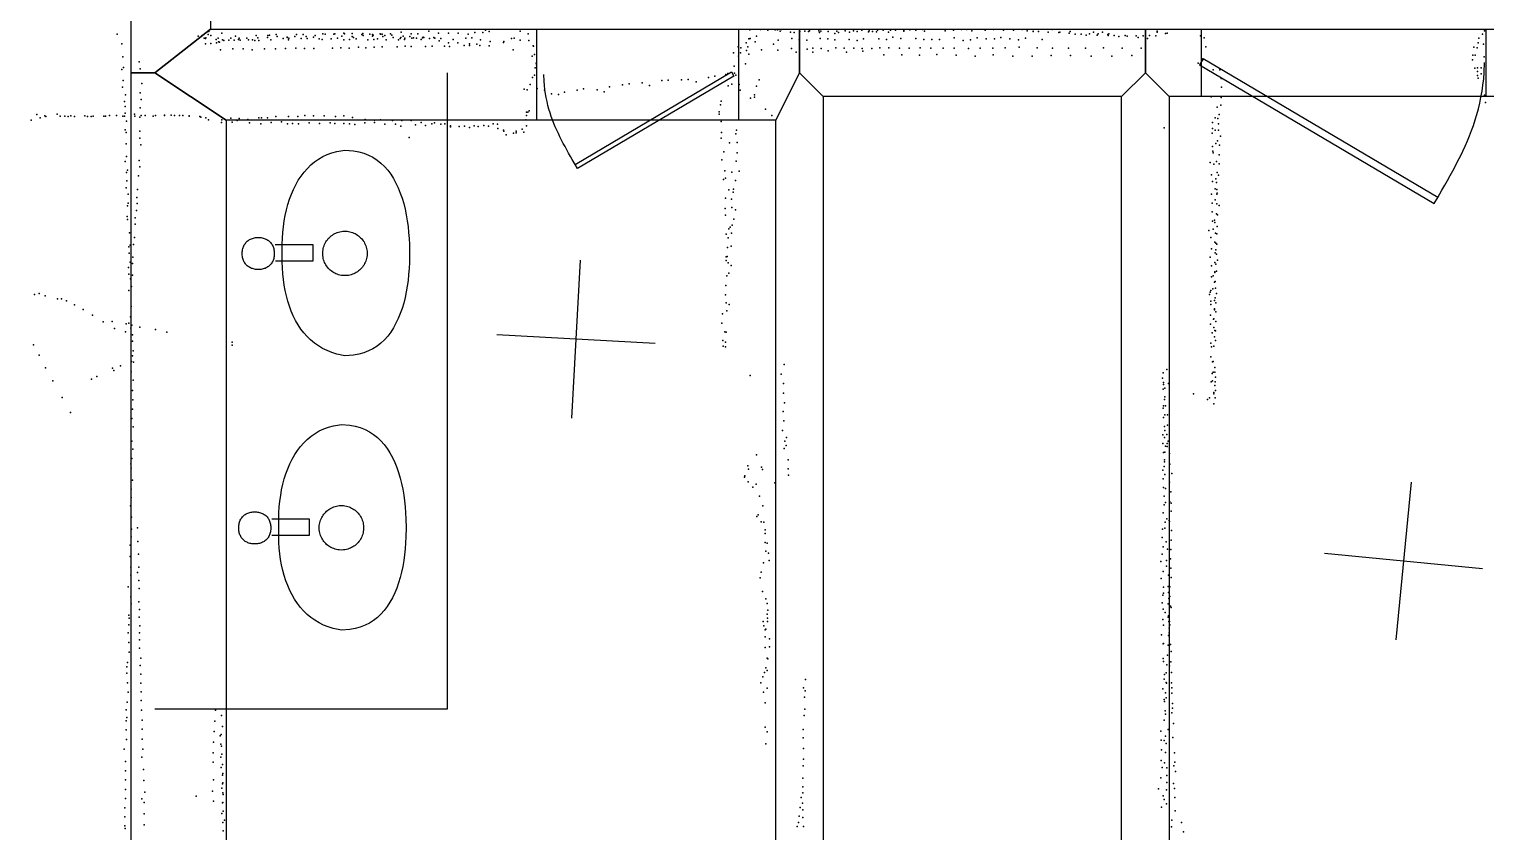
# Model space of a CAD drawing. Header units: millimetres. Extents: x -8477 to 9134, y -9557 to 11037.
# Drawn here: x -3689 to -15, y -2610 to -584 of the extents above; entities that cross this region are included whole.
import ezdxf

# ---------------------------------------------------------------- set-up
doc = ezdxf.new("R2010")
doc.units = ezdxf.units.MM
for name, color, linetype in [('DOORS', 7, 'Continuous'), ('OBJECTS', 8, 'Continuous'), ('P', 9, 'Continuous'), ('PANOS', 10, 'Continuous'), ('ROOMS', 1, 'Continuous'), ('WALLS', 3, 'Continuous')]:
    doc.layers.add(name, color=color, linetype=linetype)

# ---------------------------------------------------------------- blocks, each defined once
blk = doc.blocks.new('Basin_48')
for points in [[(-40.8, 149.1), (-40.7, 153.4), (-40.3, 156.1), (-39.9, 158.8), (-39.3, 161.4), (-38.5, 163.9), (-37.7, 166.3), (-36.7, 168.6), (-35.5, 170.8), (-34.3, 172.9), (-32.9, 174.8), (-31.3, 176.7), (-29.7, 178.5), (-27.9, 180.1), (-26.1, 181.6), (-24.1, 183), (-22, 184.3), (-19.8, 185.4), (-17.5, 186.5), (-15.1, 187.3), (-12.7, 188.1), (-10.1, 188.6), (-7.4, 189.1), (-4.6, 189.4), (-0.4, 189.5)], [(-0.4, 189.5), (3.9, 189.4), (6.7, 189.1), (9.4, 188.7), (12, 188.1), (14.5, 187.3), (16.9, 186.5), (19.2, 185.5), (21.4, 184.3), (23.5, 183.1), (25.4, 181.7), (27.3, 180.2), (29.1, 178.6), (30.7, 176.8), (32.3, 174.9), (33.7, 173), (34.9, 170.9), (36.1, 168.7), (37.1, 166.4), (38, 164), (38.7, 161.5), (39.3, 158.9), (39.8, 156.3), (40.1, 153.5), (40.3, 149.2)], [(-0.4, 108.6), (-4.6, 108.7), (-7.4, 109), (-10.1, 109.5), (-12.7, 110.1), (-15.1, 110.8), (-17.5, 111.7), (-19.8, 112.7), (-22, 113.8), (-24.1, 115.1), (-26.1, 116.5), (-27.9, 118), (-29.7, 119.6), (-31.3, 121.4), (-32.9, 123.3), (-34.3, 125.3), (-35.5, 127.3), (-36.7, 129.5), (-37.7, 131.8), (-38.5, 134.2), (-39.3, 136.7), (-39.9, 139.3), (-40.3, 142), (-40.7, 144.8), (-40.8, 149.1)], [(40.3, 149.2), (40.1, 144.9), (39.8, 142.2), (39.3, 139.5), (38.7, 136.9), (38, 134.4), (37.1, 132), (36.1, 129.7), (34.9, 127.5), (33.7, 125.4), (32.3, 123.4), (30.7, 121.5), (29.1, 119.7), (27.3, 118.1), (25.4, 116.5), (23.5, 115.1), (21.4, 113.9), (19.2, 112.7), (16.9, 111.7), (14.5, 110.8), (12, 110.1), (9.4, 109.5), (6.7, 109), (3.9, 108.7), (-0.4, 108.6)], [(-258.3, -69.3), (-254.1, -49.1), (-250.2, -36.4), (-245.5, -24.5), (-239.9, -13.1), (-233.5, -2.5), (-226.4, 7.6), (-218.5, 17), (-210, 25.8), (-200.8, 34), (-190.9, 41.5), (-180.5, 48.5), (-169.5, 54.9), (-158, 60.7), (-146, 66), (-133.6, 70.6), (-120.7, 74.8), (-107.5, 78.3), (-93.8, 81.4), (-79.9, 83.9), (-65.7, 85.8), (-51.2, 87.3), (-36.5, 88.3), (-21.6, 88.7), (0.9, 88.5)], [(-18.8, 106), (-18.8, 10.9)], [(0.9, 88.5), (23.3, 88.7), (38.1, 88.2), (52.9, 87.2), (67.4, 85.7), (81.8, 83.7), (95.9, 81.2), (109.8, 78.1), (123.3, 74.5), (136.5, 70.3), (149.2, 65.6), (161.5, 60.3), (173.3, 54.5), (184.6, 48.1), (195.2, 41.1), (205.3, 33.5), (214.6, 25.3), (223.2, 16.5), (231.1, 7.1), (238.2, -2.9), (244.4, -13.5), (249.7, -24.8), (254.1, -36.7), (257.5, -49.2), (260.6, -69.3)], [(22, 10.9), (22, 106.1)], [(-18.8, 10.9), (22, 10.9)], [(-56.2, -69.5), (-55.9, -63.9), (-55.5, -60.4), (-54.8, -56.8), (-53.8, -53.4), (-52.7, -50.1), (-51.4, -46.8), (-49.9, -43.7), (-48.2, -40.7), (-46.3, -37.7), (-44.3, -35), (-42.1, -32.3), (-39.7, -29.8), (-37.2, -27.5), (-34.5, -25.3), (-31.7, -23.2), (-28.8, -21.4), (-25.8, -19.7), (-22.6, -18.2), (-19.4, -16.9), (-16, -15.7), (-12.6, -14.9), (-9.1, -14.2), (-5.5, -13.7), (0, -13.5)], [(0, -13.5), (5.5, -13.7), (9.1, -14.2), (12.6, -14.9), (16.1, -15.7), (19.4, -16.9), (22.7, -18.2), (25.8, -19.7), (28.8, -21.4), (31.8, -23.2), (34.6, -25.3), (37.2, -27.5), (39.7, -29.8), (42.1, -32.3), (44.3, -35), (46.4, -37.7), (48.2, -40.7), (49.9, -43.7), (51.4, -46.8), (52.8, -50.1), (53.9, -53.4), (54.8, -56.8), (55.5, -60.4), (56, -63.9), (56.3, -69.5)], [(-0.4, -232.4), (-23.1, -232.1), (-38.2, -231.3), (-53.3, -230.2), (-68.2, -228.6), (-82.9, -226.6), (-97.4, -224.1), (-111.7, -221.1), (-125.5, -217.7), (-139, -213.6), (-152, -209.1), (-164.6, -204), (-176.5, -198.2), (-187.9, -191.9), (-198.6, -185), (-208.6, -177.4), (-217.9, -169.1), (-226.3, -160.2), (-233.9, -150.6), (-240.5, -140.2), (-246.2, -129.1), (-250.9, -117.2), (-254.4, -104.5), (-256.9, -91.1), (-258.3, -69.3)], [(0, -125.5), (-5.5, -125.2), (-9.1, -124.7), (-12.6, -124.1), (-16, -123.2), (-19.4, -122), (-22.6, -120.7), (-25.8, -119.2), (-28.8, -117.6), (-31.7, -115.7), (-34.5, -113.6), (-37.2, -111.4), (-39.7, -109.1), (-42.1, -106.6), (-44.3, -103.9), (-46.3, -101.2), (-48.2, -98.2), (-49.9, -95.2), (-51.4, -92.1), (-52.7, -88.8), (-53.8, -85.5), (-54.8, -82.1), (-55.5, -78.5), (-55.9, -75), (-56.2, -69.5)], [(260.6, -69.3), (259.2, -91.1), (256.7, -104.5), (253, -117.2), (248.3, -129.1), (242.5, -140.2), (235.7, -150.6), (228, -160.2), (219.4, -169.1), (210, -177.4), (199.8, -185), (188.9, -191.9), (177.3, -198.2), (165.1, -204), (152.4, -209.1), (139.2, -213.6), (125.6, -217.7), (111.5, -221.1), (97.2, -224.1), (82.6, -226.6), (67.7, -228.6), (52.7, -230.2), (37.6, -231.3), (22.4, -232.1), (-0.4, -232.4)], [(56.3, -69.5), (56, -75), (55.5, -78.5), (54.8, -82.1), (53.9, -85.5), (52.8, -88.8), (51.4, -92.1), (49.9, -95.2), (48.2, -98.2), (46.4, -101.2), (44.3, -103.9), (42.1, -106.6), (39.7, -109.1), (37.2, -111.4), (34.6, -113.6), (31.8, -115.7), (28.8, -117.6), (25.8, -119.2), (22.7, -120.7), (19.4, -122), (16.1, -123.2), (12.6, -124.1), (9.1, -124.7), (5.5, -125.2), (0, -125.5)]]:
    blk.add_lwpolyline(points)
blk = doc.blocks.new('1-Standard_3C')
for points in [[(-403.982, 5.64828), (253.382, 394.931), (263.573, 377.722), (-393.791, -11.5606), (-403.982, 5.64828)], [(263.573, 377.722), (275.367, 357.142), (283.15, 343.495), (290.844, 329.879), (298.429, 316.269), (305.882, 302.642), (313.184, 288.973), (320.313, 275.239), (327.249, 261.416), (333.971, 247.479), (340.456, 233.405), (346.686, 219.17), (352.638, 204.75), (358.291, 190.121), (363.626, 175.258), (368.62, 160.139), (373.253, 144.738), (377.503, 129.032), (381.351, 112.998), (384.774, 96.6102), (387.752, 79.8457), (390.265, 62.6802), (392.29, 45.0899), (393.807, 27.0508), (395.085, -0.90191)]]:
    blk.add_lwpolyline(points)

msp = doc.modelspace()

# ---------------------------------------------------------------- linework, layer by layer
at = {"layer": 'DOORS'}
for points in [[(-1900.2, -814.1), (-2408.5, -814.1), (-2408.5, -584.1), (-1900.2, -584.1), (-1900.2, -814.1)], [(-15.6, -754.2), (-732.2, -754.2), (-732.2, -584.2), (-15.6, -584.2), (-15.6, -754.2)]]:
    msp.add_lwpolyline(points, dxfattribs=at)
at = {"layer": 'OBJECTS'}
for points in [[(-2634, -2299.7), (-2634, -694.1)], [(-3372.4, -2299.7), (-2634, -2299.7)]]:
    msp.add_lwpolyline(points, dxfattribs=at)
at = {"layer": 'P'}
for p in [(-2538, -587), (-1872, -586), (-1845, -585), (-1826, -587), (-1808, -586), (-1802, -586), (-1792, -585), (-1589, -587), (-1550, -587), (-1549, -585), (-1535, -587), (-1517, -587), (-1504, -587), (-1483, -587), (-1468, -586), (-1453, -587), (-1436, -585), (-1358, -587), (-1338, -585), (-1324, -585), (-1278, -587), (-1257, -585), (-1232, -587), (-1207, -587), (-1185, -585), (-1157, -585), (-1109, -585), (-3467, -597), (-3456, -621), (-3263, -602), (-3253, -600), (-3248, -607), (-3245, -608), (-3245, -621), (-3244, -606), (-3238, -598), (-3236, -590), (-3231, -600), (-3231, -620), (-3218, -610), (-3217, -619), (-3213, -607), (-3212, -616), (-3209, -617), (-3203, -594), (-3202, -611), (-3198, -613), (-3186, -612), (-3181, -607), (-3172, -612), (-3169, -602), (-3161, -610), (-3160, -607), (-3157, -612), (-3140, -607), (-3136, -611), (-3126, -611), (-3120, -613), (-3117, -600), (-3113, -606), (-3110, -613), (-3088, -605), (-3087, -600), (-3083, -599), (-3080, -611), (-3066, -598), (-3064, -603), (-3049, -608), (-3039, -604), (-3039, -605), (-3035, -611), (-3034, -607), (-3019, -603), (-3015, -598), (-3003, -608), (-2998, -598), (-2991, -603), (-2988, -608), (-2972, -604), (-2968, -600), (-2958, -609), (-2950, -610), (-2949, -596), (-2943, -597), (-2928, -609), (-2921, -597), (-2918, -596), (-2912, -607), (-2901, -602), (-2896, -594), (-2896, -611), (-2894, -596), (-2881, -610), (-2881, -610), (-2875, -595), (-2875, -603), (-2871, -605), (-2865, -609), (-2850, -598), (-2848, -595), (-2847, -600), (-2835, -611), (-2830, -597), (-2823, -598), (-2823, -602), (-2822, -599), (-2820, -610), (-2811, -609), (-2804, -596), (-2803, -597), (-2799, -597), (-2797, -603), (-2792, -600), (-2789, -611), (-2778, -596), (-2775, -599), (-2771, -605), (-2758, -611), (-2754, -608), (-2752, -605), (-2751, -592), (-2746, -602), (-2743, -610), (-2742, -607), (-2729, -603), (-2726, -596), (-2724, -607), (-2720, -606), (-2712, -607), (-2709, -596), (-2701, -610), (-2697, -606), (-2696, -604), (-2694, -605), (-2681, -589), (-2680, -608), (-2669, -605), (-2666, -607), (-2657, -594), (-2655, -614), (-2651, -608), (-2632, -594), (-2632, -619), (-2620, -610), (-2608, -619), (-2607, -594), (-2588, -607), (-2582, -597), (-2579, -621), (-2573, -606), (-2565, -593), (-2560, -622), (-2551, -611), (-2545, -593), (-2529, -590), (-2527, -615), (-2493, -618), (-2492, -615), (-2473, -608), (-2466, -607), (-2451, -589), (-2451, -612), (-2431, -596), (-2429, -613), (-1881, -619), (-1874, -609), (-1871, -608), (-1858, -616), (-1855, -602), (-1812, -622), (-1800, -612), (-1795, -589), (-1769, -592), (-1766, -608), (-1760, -593), (-1747, -611), (-1746, -590), (-1733, -589), (-1728, -612), (-1724, -590), (-1721, -588), (-1698, -588), (-1696, -593), (-1694, -608), (-1693, -589), (-1675, -609), (-1674, -590), (-1657, -595), (-1657, -611), (-1652, -589), (-1648, -593), (-1631, -588), (-1621, -610), (-1620, -592), (-1610, -588), (-1601, -590), (-1601, -613), (-1585, -609), (-1572, -591), (-1571, -588), (-1562, -590), (-1552, -591), (-1546, -609), (-1527, -610), (-1522, -592), (-1511, -604), (-1491, -608), (-1483, -589), (-1453, -608), (-1433, -610), (-1431, -589), (-1413, -610), (-1393, -610), (-1379, -588), (-1356, -606), (-1334, -613), (-1315, -611), (-1312, -588), (-1298, -606), (-1276, -609), (-1255, -609), (-1239, -605), (-1216, -609), (-1194, -611), (-1176, -607), (-1172, -588), (-1157, -590), (-1144, -590), (-1134, -610), (-1119, -592), (-1092, -593), (-1090, -592), (-1066, -594), (-1064, -590), (-1051, -597), (-1036, -597), (-1023, -599), (-1015, -596), (-1005, -592), (-996, -599), (-993, -596), (-982, -592), (-969, -598), (-968, -600), (-966, -596), (-953, -600), (-941, -603), (-925, -600), (-920, -602), (-897, -601), (-892, -605), (-880, -601), (-869, -608), (-864, -600), (-848, -601), (-844, -589), (-844, -592), (-823, -595), (-819, -594), (-735, -601), (-726, -606), (-35, -619), (-33, -607), (-24, -597), (-21, -622), (-19, -588), (-3453, -654), (-3207, -636), (-3176, -634), (-3150, -634), (-3127, -636), (-3096, -634), (-3068, -634), (-3043, -633), (-3017, -632), (-2995, -633), (-2971, -633), (-2924, -632), (-2903, -631), (-2882, -632), (-2859, -630), (-2840, -631), (-2819, -630), (-2799, -629), (-2761, -629), (-2741, -627), (-2726, -628), (-2690, -628), (-2673, -627), (-2642, -627), (-2629, -628), (-2592, -625), (-2579, -625), (-2553, -625), (-2529, -626), (-2469, -636), (-2421, -652), (-2418, -626), (-2417, -627), (-2415, -648), (-1913, -644), (-1901, -629), (-1900, -652), (-1895, -644), (-1894, -631), (-1880, -638), (-1877, -629), (-1874, -647), (-1842, -636), (-1801, -637), (-1767, -633), (-1755, -642), (-1727, -635), (-1713, -632), (-1713, -642), (-1692, -633), (-1674, -639), (-1655, -631), (-1634, -632), (-1628, -642), (-1609, -632), (-1588, -633), (-1587, -640), (-1564, -633), (-1544, -631), (-1534, -649), (-1521, -631), (-1494, -632), (-1488, -649), (-1470, -632), (-1444, -650), (-1442, -631), (-1415, -632), (-1400, -648), (-1384, -632), (-1356, -632), (-1351, -650), (-1320, -633), (-1303, -652), (-1291, -632), (-1259, -632), (-1258, -649), (-1228, -631), (-1208, -652), (-1192, -630), (-1160, -652), (-1147, -631), (-1112, -651), (-1108, -632), (-1068, -632), (-1063, -651), (-1025, -632), (-1011, -652), (-980, -631), (-959, -652), (-933, -632), (-908, -651), (-885, -632), (-731, -659), (-722, -629), (-48, -650), (-46, -630), (-42, -650), (-37, -631), (-20, -654), (-3456, -686), (-3451, -681), (-3412, -667), (-3409, -684), (-2413, -682), (-2411, -670), (-2410, -674), (-1927, -696), (-1911, -678), (-1910, -695), (-1883, -672), (-741, -670), (-703, -687), (-686, -687), (-49, -662), (-43, -683), (-36, -682), (-36, -691), (-27, -682), (-27, -697), (-3454, -731), (-3452, -714), (-3405, -721), (-2426, -724), (-2420, -706), (-2415, -700), (-2408, -734), (-2226, -730), (-2193, -725), (-2176, -722), (-2143, -720), (-2125, -726), (-2094, -714), (-2078, -713), (-2044, -712), (-2027, -711), (-2007, -717), (-1976, -706), (-1960, -703), (-1932, -699), (-1926, -727), (-1917, -723), (-1907, -700), (-1899, -724), (-1855, -728), (-1848, -712), (-683, -709), (-682, -731), (-36, -701), (-35, -708), (-3449, -767), (-3446, -750), (-3409, -745), (-3407, -762), (-2441, -736), (-2433, -737), (-2390, -738), (-2372, -747), (-2354, -749), (-2339, -743), (-2307, -738), (-2291, -735), (-2257, -737), (-2239, -742), (-1944, -766), (-1896, -738), (-1870, -758), (-1860, -750), (-1860, -756), (-708, -755), (-683, -757), (-19, -751), (-16, -769), (-3670, -800), (-3662, -808), (-3650, -803), (-3647, -805), (-3619, -799), (-3611, -804), (-3599, -804), (-3591, -805), (-3584, -803), (-3575, -805), (-3549, -803), (-3542, -805), (-3533, -805), (-3528, -804), (-3501, -804), (-3497, -804), (-3487, -802), (-3469, -802), (-3453, -804), (-3449, -804), (-3447, -779), (-3447, -796), (-3424, -799), (-3423, -804), (-3410, -806), (-3409, -783), (-3407, -802), (-3397, -802), (-3377, -804), (-3371, -802), (-3348, -801), (-3348, -802), (-3331, -801), (-3323, -802), (-3310, -802), (-3302, -802), (-3286, -803), (-3286, -804), (-3259, -805), (-3256, -806), (-3244, -808), (-3110, -808), (-3103, -808), (-3088, -808), (-3067, -805), (-3035, -805), (-3012, -805), (-2994, -802), (-2972, -803), (-2945, -803), (-2917, -805), (-2896, -803), (-2874, -807), (-2435, -794), (-2435, -802), (-2432, -794), (-2428, -790), (-1949, -793), (-1949, -799), (-1946, -775), (-1832, -786), (-1816, -802), (-698, -808), (-693, -781), (-688, -800), (-684, -776), (-3684, -814), (-3447, -838), (-3445, -845), (-3444, -816), (-3410, -842), (-3237, -813), (-3204, -820), (-3203, -813), (-3181, -809), (-3177, -819), (-3165, -815), (-3160, -810), (-3138, -812), (-3134, -821), (-3105, -823), (-3079, -820), (-3053, -818), (-3038, -823), (-3025, -822), (-3010, -823), (-2983, -821), (-2957, -822), (-2930, -821), (-2918, -822), (-2896, -822), (-2881, -823), (-2868, -825), (-2843, -821), (-2842, -812), (-2818, -814), (-2818, -820), (-2803, -813), (-2792, -824), (-2773, -815), (-2765, -824), (-2752, -829), (-2749, -815), (-2726, -815), (-2715, -826), (-2701, -820), (-2690, -827), (-2674, -823), (-2667, -821), (-2651, -824), (-2641, -823), (-2627, -828), (-2627, -831), (-2605, -830), (-2591, -829), (-2579, -832), (-2567, -828), (-2557, -830), (-2543, -827), (-2531, -829), (-2519, -823), (-2508, -824), (-2507, -835), (-2493, -839), (-2492, -842), (-2461, -842), (-2446, -837), (-2442, -844), (-2437, -813), (-2435, -828), (-1944, -817), (-1943, -845), (-1905, -839), (-827, -833), (-705, -820), (-705, -835), (-698, -839), (-691, -810), (-690, -823), (-690, -839), (-3445, -874), (-3410, -859), (-3408, -876), (-2731, -858), (-2486, -851), (-2468, -847), (-2461, -846), (-1944, -859), (-1923, -871), (-1907, -848), (-1904, -870), (-706, -847), (-705, -880), (-696, -873), (-692, -866), (-687, -877), (-685, -854), (-3447, -918), (-3444, -906), (-3412, -916), (-1942, -914), (-1937, -894), (-1906, -917), (-1904, -896), (-704, -892), (-703, -896), (-695, -918), (-688, -901), (-3444, -946), (-3441, -940), (-3414, -954), (-3410, -932), (-1935, -942), (-1917, -945), (-1899, -943), (-711, -921), (-707, -952), (-701, -925), (-693, -946), (-690, -953), (-688, -924), (-3445, -985), (-3443, -967), (-3416, -989), (-1938, -964), (-1933, -960), (-1925, -990), (-1913, -988), (-1908, -966), (-705, -969), (-698, -987), (-696, -962), (-695, -971), (-694, -989), (-3440, -1001), (-3440, -1023), (-3418, -1009), (-3417, -1024), (-1933, -1011), (-1918, -1013), (-1914, -996), (-707, -1001), (-706, -1023), (-698, -1015), (-694, -1001), (-694, -1025), (-693, -998), (-3442, -1057), (-3441, -1030), (-3441, -1065), (-3422, -1060), (-3419, -1042), (-1934, -1037), (-1933, -1054), (-1917, -1034), (-1912, -1064), (-1908, -1040), (-706, -1045), (-695, -1050), (-692, -1053), (-688, -1029), (-3436, -1098), (-3422, -1076), (-1931, -1102), (-1925, -1088), (-1921, -1084), (-1918, -1099), (-1916, -1079), (-714, -1092), (-705, -1069), (-703, -1089), (-700, -1066), (-699, -1072), (-697, -1099), (-694, -1101), (-693, -1082), (-3438, -1134), (-3435, -1129), (-3426, -1128), (-3424, -1110), (-1928, -1135), (-1926, -1111), (-1919, -1132), (-709, -1110), (-699, -1122), (-696, -1124), (-694, -1127), (-3437, -1150), (-3435, -1172), (-3428, -1160), (-1931, -1159), (-1931, -1168), (-1929, -1158), (-1926, -1174), (-711, -1160), (-707, -1139), (-699, -1173), (-698, -1149), (-696, -1141), (-695, -1152), (-692, -1167), (-3439, -1186), (-3438, -1203), (-3429, -1176), (-3429, -1205), (-1930, -1207), (-1925, -1200), (-1919, -1181), (-707, -1182), (-707, -1209), (-703, -1207), (-699, -1197), (-699, -1198), (-696, -1177), (-695, -1195), (-3438, -1244), (-3434, -1214), (-3431, -1234), (-1932, -1231), (-711, -1248), (-709, -1244), (-704, -1240), (-700, -1223), (-698, -1221), (-697, -1238), (-3676, -1254), (-3664, -1251), (-3649, -1257), (-3618, -1265), (-3608, -1265), (-3595, -1270), (-3575, -1280), (-3432, -1284), (-1933, -1255), (-1931, -1275), (-1924, -1279), (-712, -1254), (-709, -1271), (-709, -1279), (-700, -1269), (-698, -1262), (-696, -1275), (-695, -1251), (-3553, -1292), (-3530, -1306), (-3480, -1322), (-3434, -1310), (-1941, -1303), (-1930, -1295), (-710, -1306), (-702, -1316), (-701, -1315), (-700, -1290), (-700, -1293), (-696, -1298), (-696, -1322), (-3503, -1323), (-3474, -1340), (-3446, -1348), (-3445, -1328), (-3438, -1326), (-3433, -1339), (-3430, -1331), (-3429, -1356), (-3410, -1336), (-3371, -1342), (-3342, -1349), (-1942, -1326), (-1935, -1348), (-1931, -1349), (-710, -1329), (-706, -1351), (-701, -1337), (-699, -1345), (-697, -1346), (-3678, -1381), (-3429, -1372), (-3427, -1396), (-3177, -1374), (-3177, -1382), (-1940, -1370), (-1939, -1384), (-1933, -1374), (-1933, -1386), (-709, -1377), (-707, -1386), (-701, -1384), (-700, -1361), (-697, -1370), (-3664, -1407), (-3431, -1423), (-3429, -1409), (-3426, -1425), (-1785, -1431), (-709, -1411), (-705, -1424), (-703, -1423), (-3648, -1439), (-3532, -1468), (-3519, -1461), (-3479, -1440), (-3476, -1446), (-3459, -1434), (-3432, -1449), (-1871, -1458), (-1793, -1455), (-831, -1465), (-829, -1452), (-829, -1452), (-820, -1443), (-706, -1453), (-703, -1450), (-699, -1438), (-699, -1450), (-697, -1463), (-3630, -1472), (-3429, -1496), (-3427, -1470), (-1787, -1479), (-1787, -1503), (-829, -1493), (-828, -1476), (-828, -1481), (-825, -1490), (-816, -1479), (-753, -1505), (-708, -1474), (-705, -1472), (-701, -1501), (-701, -1505), (-699, -1484), (-698, -1474), (-697, -1496), (-3606, -1514), (-3429, -1543), (-3428, -1520), (-1784, -1527), (-829, -1541), (-828, -1535), (-826, -1519), (-825, -1512), (-823, -1535), (-717, -1519), (-712, -1515), (-701, -1530), (-698, -1515), (-3585, -1552), (-3430, -1567), (-1788, -1549), (-1786, -1573), (-828, -1564), (-825, -1558), (-818, -1558), (-3427, -1588), (-1789, -1597), (-1779, -1615), (-830, -1608), (-826, -1587), (-826, -1615), (-825, -1597), (-820, -1607), (-818, -1584), (-3430, -1624), (-3428, -1644), (-1785, -1643), (-1783, -1624), (-1780, -1635), (-830, -1630), (-828, -1653), (-825, -1652), (-823, -1637), (-819, -1630), (-819, -1638), (-817, -1624), (-3433, -1681), (-3430, -1668), (-1877, -1686), (-1855, -1659), (-1842, -1690), (-1775, -1671), (-827, -1688), (-826, -1671), (-826, -1676), (-813, -1655), (-812, -1682), (-3432, -1692), (-3429, -1723), (-1885, -1715), (-1884, -1712), (-1875, -1695), (-1840, -1696), (-1775, -1694), (-1774, -1710), (-830, -1697), (-829, -1719), (-825, -1708), (-807, -1706), (-3432, -1745), (-1876, -1727), (-1864, -1740), (-1856, -1733), (-1847, -1763), (-1809, -1729), (-828, -1741), (-827, -1763), (-823, -1744), (-813, -1728), (-810, -1752), (-3434, -1787), (-3432, -1766), (-1839, -1787), (-827, -1785), (-823, -1779), (-812, -1777), (-809, -1781), (-3431, -1816), (-1854, -1814), (-1851, -1810), (-1843, -1828), (-1836, -1829), (-829, -1805), (-824, -1829), (-820, -1820), (-814, -1824), (-813, -1827), (-809, -1801), (-3432, -1866), (-3431, -1846), (-3416, -1843), (-1833, -1848), (-1833, -1857), (-832, -1867), (-831, -1846), (-825, -1844), (-808, -1850), (-3435, -1887), (-3415, -1877), (-3414, -1909), (-1833, -1880), (-1831, -1902), (-1828, -1882), (-1825, -1907), (-832, -1909), (-829, -1891), (-822, -1878), (-818, -1897), (-810, -1898), (-809, -1874), (-3435, -1915), (-3433, -1942), (-3413, -1942), (-1837, -1931), (-1823, -1925), (-835, -1928), (-821, -1925), (-821, -1940), (-811, -1921), (-810, -1945), (-3433, -1962), (-3416, -1956), (-3413, -1976), (-1846, -1969), (-1843, -1955), (-834, -1971), (-829, -1953), (-816, -1962), (-809, -1968), (-3440, -1992), (-3433, -2017), (-3412, -1996), (-1840, -2004), (-830, -2013), (-828, -1993), (-828, -2008), (-817, -1991), (-816, -2006), (-812, -1992), (-812, -2016), (-3432, -2035), (-3413, -2030), (-3411, -2049), (-1831, -2022), (-1828, -2034), (-1826, -2051), (-832, -2032), (-829, -2048), (-824, -2057), (-817, -2035), (-815, -2021), (-811, -2041), (-809, -2044), (-3438, -2063), (-3438, -2088), (-3437, -2071), (-3412, -2068), (-3410, -2090), (-1838, -2079), (-1836, -2090), (-1828, -2061), (-1827, -2071), (-1827, -2079), (-830, -2074), (-828, -2089), (-817, -2068), (-816, -2065), (-815, -2079), (-813, -2079), (-812, -2088), (-3440, -2108), (-3411, -2108), (-3411, -2126), (-1833, -2100), (-1833, -2118), (-1831, -2099), (-1822, -2123), (-833, -2113), (-816, -2115), (-814, -2096), (-814, -2108), (-3438, -2132), (-3437, -2157), (-3411, -2147), (-1833, -2145), (-1822, -2143), (-829, -2136), (-828, -2135), (-818, -2164), (-817, -2139), (-811, -2137), (-809, -2155), (-3443, -2194), (-3441, -2183), (-3409, -2190), (-3408, -2172), (-1831, -2196), (-1828, -2172), (-1828, -2203), (-1826, -2174), (-829, -2173), (-828, -2180), (-820, -2189), (-813, -2191), (-810, -2181), (-3443, -2210), (-3441, -2234), (-3408, -2212), (-3408, -2235), (-1844, -2234), (-1839, -2219), (-1835, -2208), (-1731, -2226), (-827, -2225), (-826, -2213), (-822, -2209), (-822, -2233), (-821, -2235), (-808, -2208), (-808, -2234), (-3440, -2258), (-3407, -2257), (-1837, -2258), (-1828, -2248), (-1736, -2247), (-1734, -2270), (-1732, -2254), (-830, -2249), (-827, -2276), (-823, -2259), (-822, -2272), (-807, -2247), (-807, -2260), (-3445, -2302), (-3442, -2283), (-3407, -2279), (-3406, -2303), (-3219, -2303), (-1833, -2285), (-1733, -2301), (-826, -2281), (-824, -2305), (-823, -2313), (-807, -2310), (-806, -2286), (-806, -2298), (-3445, -2330), (-3443, -2322), (-3404, -2328), (-3404, -2351), (-3221, -2331), (-3204, -2317), (-3202, -2344), (-1833, -2346), (-1735, -2317), (-827, -2328), (-827, -2328), (-803, -2337), (-3445, -2353), (-3444, -2377), (-3404, -2376), (-3224, -2384), (-3223, -2357), (-3208, -2368), (-3205, -2365), (-1831, -2388), (-1828, -2358), (-1737, -2352), (-1737, -2373), (-835, -2356), (-834, -2379), (-827, -2380), (-823, -2369), (-822, -2387), (-817, -2352), (-805, -2372), (-3450, -2402), (-3405, -2422), (-3403, -2402), (-3225, -2411), (-3206, -2389), (-3206, -2422), (-3204, -2394), (-3203, -2414), (-1736, -2400), (-833, -2403), (-823, -2410), (-801, -2411), (-3446, -2433), (-3446, -2456), (-3401, -2453), (-3225, -2434), (-3205, -2448), (-3202, -2440), (-1737, -2444), (-1736, -2427), (-834, -2430), (-832, -2448), (-826, -2436), (-820, -2449), (-802, -2444), (-800, -2434), (-798, -2458), (-3446, -2479), (-3400, -2481), (-3224, -2479), (-3202, -2467), (-3202, -2489), (-3201, -2463), (-3201, -2487), (-1738, -2475), (-1738, -2497), (-835, -2474), (-820, -2468), (-820, -2486), (-803, -2488), (-3446, -2503), (-3446, -2526), (-3405, -2527), (-3398, -2510), (-3268, -2520), (-3227, -2508), (-3224, -2533), (-3203, -2500), (-3201, -2512), (-3200, -2516), (-1742, -2524), (-1738, -2512), (-841, -2502), (-829, -2519), (-827, -2529), (-821, -2504), (-801, -2501), (-800, -2524), (-3448, -2550), (-3399, -2536), (-3399, -2565), (-3203, -2564), (-3202, -2537), (-3201, -2536), (-3200, -2558), (-1747, -2571), (-1745, -2549), (-1739, -2538), (-1738, -2555), (-833, -2548), (-821, -2540), (-799, -2557), (-3448, -2572), (-3448, -2595), (-3447, -2602), (-3399, -2593), (-3201, -2587), (-3200, -2608), (-3197, -2581), (-1752, -2597), (-1749, -2587), (-1738, -2574), (-1736, -2597), (-808, -2598), (-807, -2581), (-783, -2587), (-778, -2610)]:
    msp.add_point(p, dxfattribs=at)
at = {"layer": 'PANOS'}
for points in [[(-2299.6, -1167), (-2321.3, -1566.4)], [(-2110.7, -1377.5), (-2510.1, -1355.8)], [(-203.7, -1727.3), (-242.2, -2125.5)], [(-422, -1907.2), (-23.9, -1945.7)]]:
    msp.add_lwpolyline(points, dxfattribs=at)
at = {"layer": 'ROOMS'}
for points in [[(-1746.4, -584.1), (-873.9, -584.2), (244.6, -584.2), (244.6, 515.3), (-1112.3, 515.3), (-1112.3, 595.3), (-1983.1, 595.3), (-2104.7, 595.3), (-2104.7, 645.3), (-1983.1, 645.3), (-1983.1, 1512.9), (-3232.5, 1512.9), (-3232.5, 369.2), (-3232.5, 369.2), (-3232.4, -584.1), (-1746.4, -584.1)], [(-3432.4, -3789.3), (-3432.4, -694.1), (-3432.4, -694.1), (-3432.4, 309.2), (-6829.7, 309.3), (-6829.7, -3789.3), (-3432.4, -3789.3)], [(-1686.4, -4472.7), (-933.9, -4472.7), (-933.9, -754.2), (-1686.4, -754.1), (-1686.4, -4472.7)], [(-813.9, -4472.7), (2868.7, -4472.7), (2868.7, -754.1), (943.8, -754.2), (943.8, -754.2), (304.6, -754.2), (-813.9, -754.2), (-813.9, -4472.7)], [(-3192.4, -814.1), (-3192.4, -3849.3), (-3192.4, -3849.3), (-3192.4, -4472.7), (-1806.4, -4472.7), (-1806.4, -814.1), (-3192.4, -814.1)]]:
    msp.add_lwpolyline(points, close=True, dxfattribs=at)
at = {"layer": 'WALLS'}
for points in [[(-3232.5, 369.2), (-3232.4, -584.1), (-3372.4, -694.1), (-3432.4, -694.1), (-3432.4, 309.2), (-3372.5, 369.2), (-3232.5, 369.2)], [(-1806.4, -814.1), (-3192.4, -814.1), (-3372.4, -694.1), (-3232.4, -584.1), (-1746.4, -584.1), (-1746.4, -694.1), (-1806.4, -814.1)], [(-933.9, -754.2), (-1686.4, -754.1), (-1746.4, -694.1), (-1746.4, -584.1), (-873.9, -584.2), (-873.9, -694.2), (-933.9, -754.2)], [(304.6, -754.2), (-813.9, -754.2), (-873.9, -694.2), (-873.9, -584.2), (244.6, -584.2), (304.6, -694.2), (304.6, -754.2)], [(-3192.4, -814.1), (-3192.4, -3849.3), (-3372.4, -3849.3), (-3432.4, -3789.3), (-3432.4, -694.1), (-3372.4, -694.1), (-3192.4, -814.1)], [(-1686.4, -754.1), (-1686.4, -4472.7), (-1746.4, -4574.2), (-1806.4, -4472.7), (-1806.4, -814.1), (-1746.4, -694.1), (-1686.4, -754.1)], [(-813.9, -754.2), (-813.9, -4472.7), (-873.9, -4574.2), (-933.9, -4472.7), (-933.9, -754.2), (-873.9, -694.2), (-813.9, -754.2)]]:
    msp.add_lwpolyline(points, dxfattribs=at)

# ---------------------------------------------------------------- block references
at = {"layer": 'DOORS', "rotation": 180}
for p, xscale, yscale in [((-373.9, -669.2), -0.9, 0.9), ((-2154.3, -699.1), 0.6, 0.6)]:
    msp.add_blockref('1-Standard_3C', p, dxfattribs=dict(at, xscale=xscale, yscale=yscale))
at = {"layer": 'OBJECTS', "rotation": 90}
for p in [(-2962.4, -1150.2), (-2971.3, -1842.8)]:
    msp.add_blockref('Basin_48', p, dxfattribs=at)

doc.saveas('drawing.dxf')
